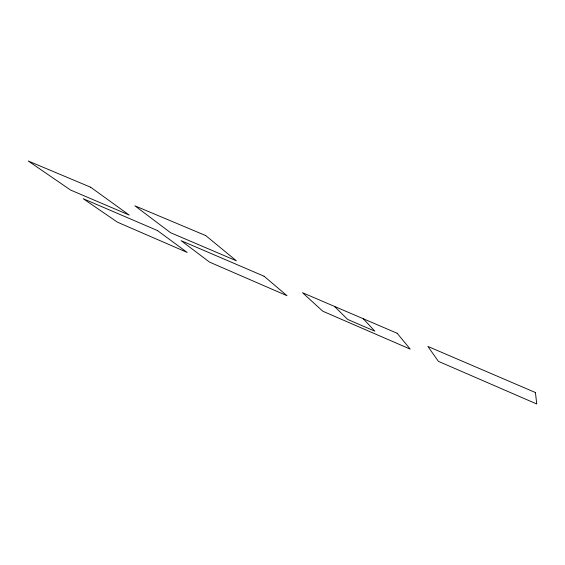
<?xml version="1.0" encoding="UTF-8"?>
<svg xmlns="http://www.w3.org/2000/svg" width="565" height="565" viewBox="0 0 565 565"><rect width="100%" height="100%" fill="white"/><g stroke="black" fill="none" stroke-linecap="round" stroke-linejoin="round"><path stroke-width="0.85" d="M334.438 306.385L347.666 319.423L374.849 331.175L363.231 318.724M90.654 187.227L28.25 161.011L70.583 190.052L129.201 215.06L90.654 187.227M205.724 235.577L134.922 205.83L170.566 232.709L236.361 260.79L205.724 235.577M157.296 230.464L83.21 198.711L117.386 222.151L187.192 252.421L157.296 230.464M264.067 276.221L181.125 240.676L209.544 262.111L287.02 295.707L264.067 276.221M397.181 333.279L302.529 292.712L322.763 311.202L410.232 349.128L397.181 333.279M535.429 392.534L427.846 346.423L438.419 361.353L536.75 403.989L535.429 392.534"/></g></svg>
